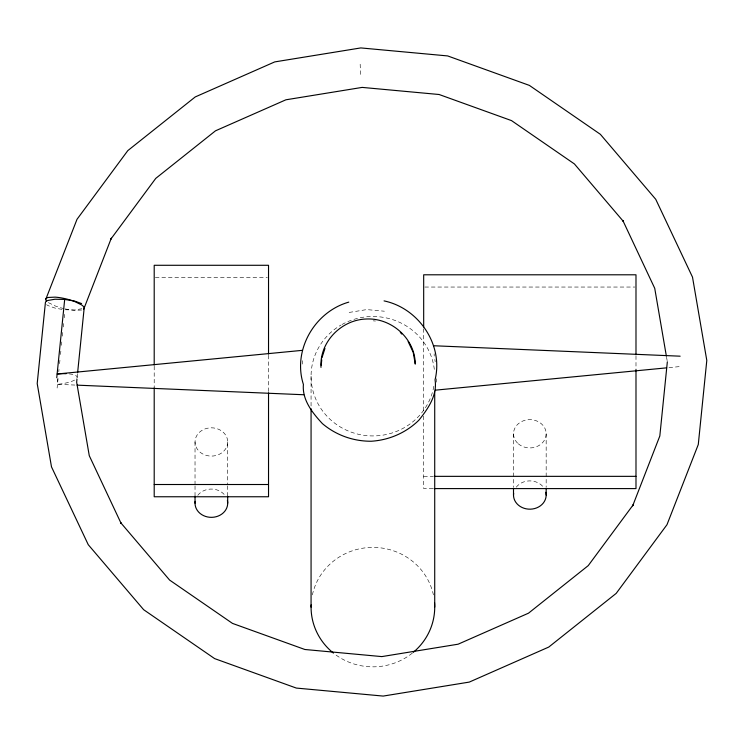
<?xml version="1.0" encoding="UTF-8"?>
<svg xmlns="http://www.w3.org/2000/svg" width="744" height="744" viewBox="0 0 744 744"><rect width="100%" height="100%" fill="white"/><g stroke="black" fill="none" stroke-linecap="round" stroke-linejoin="round"><path stroke-width="0.56" stroke-dasharray="3.72 2.79" d="M57.111 388.043L58.069 378.584M58.767 371.702L58.999 369.405M59.576 363.667L59.929 360.226M60.506 354.497L60.859 351.047M61.436 345.318L61.789 341.877M62.366 336.139L62.831 331.545M63.296 326.96L63.649 323.519M64.226 317.781L64.579 314.34M77.162 377.245L77.506 373.786M302.231 364.104L302.576 360.673M436.226 382.165L436.57 378.743M81.821 308.723L74.753 309.96L65.044 309.755M349.141 312.443L366.699 309.588L384.416 311.215M81.682 310.025L74.716 310.35A19.567 4.892 13.5 0 1 65.128 308.899M668.949 367.629L680.509 366.513M155.357 277.531L267.366 277.531M424.833 287.044L634.827 287.044M423.68 476.346L432.962 476.346M432.962 488.594L423.68 488.594L423.68 416.119M57.288 378.584L57.483 384.323L74.828 385.057M373.218 320.831L375.441 321.036M62.012 309.365L55.279 308.165L48.081 305.617A20.274 5.199 5.8 0 1 46.621 304.668M48.388 302.622L55.484 306.072A19.567 4.892 13.5 0 0 64.124 308.676M434.812 359.473L435.203 361.733M666.568 357.278L667.154 360.663M434.152 353.791L434.226 356.078M360.17 64.198L360.533 74.512M635.99 355.883L635.99 369.777M546.17 433.789L546.17 486.948M513.5 433.789L513.5 486.948M423.68 328.746L423.68 411.478M311.066 376.213L311.066 406.382M268.528 355.251L268.528 391.716M227.692 441.955A16.331 14.145 0 0 1 203.196 454.203A16.331 14.145 0 0 1 203.196 429.707A16.331 14.145 0 0 1 227.692 441.955L227.692 484.707M227.692 485.869L227.692 496.267M195.03 441.955L195.03 484.707M195.03 485.869L195.03 496.267M154.203 366.197L154.203 387.075M412.353 653.102A61.826 59.715 0 0 1 334.344 653.809M312.378 594.902A61.826 59.715 0 0 1 372.893 547.398A61.826 59.715 0 0 1 433.417 594.902M433.845 386.229A61.826 59.715 0 0 1 338.055 425.549A61.826 59.715 0 0 1 340.994 325.063M341.98 324.496A61.826 59.715 0 0 1 434.338 369.536M69.248 373.907A19.948 5.152 -5.8 0 1 76.53 378.649M74.586 380.082A19.948 5.152 -5.8 0 1 57.483 384.323M516.252 487.181A16.331 14.145 0 0 1 543.976 487.962M197.783 495.346A16.331 14.145 0 0 1 224.948 495.346M518.289 443.787A16.331 14.145 0 0 0 545.612 437.453A16.331 14.145 0 0 0 525.608 420.127A16.331 14.145 0 0 0 518.289 443.787"/><path stroke-width="1.12" d="M56.749 377.719L64.681 299.432L74.447 301.022L81.635 303.571M76.958 379.226L76.66 382.202L89.271 455.691L121.151 523.478L120.528 522.483L169.613 580.078L232.491 623.398L304.873 649.493L381.821 656.599L458.099 644.202L528.51 613.177L588.244 565.617L633.246 504.776L632.698 505.808L659.826 435.984L667.34 361.798M77.627 372.632L84.174 308.016L111.302 238.192L110.754 239.224L155.756 178.383L215.49 130.823L285.901 99.798L362.179 87.401L439.127 94.507L511.509 120.602L574.387 163.922L623.472 221.517L622.849 220.522L654.729 288.309L666.373 356.144M348.778 302.129C314.61 311.801 292.383 350.201 303.403 384.434C301.999 399.891 312.526 412.967 322.431 423.643C336.074 435.221 353.428 441.359 371.293 441.238C389.131 440.113 406.01 432.785 418.807 420.276C427.949 408.93 437.537 395.157 435.054 379.831C443.666 344.909 418.816 308.165 384.053 300.892M321.213 365.239L321.752 359.854M321.966 357.706L324.942 348.462M45.719 299.469L77.023 219.285L127.81 150.613L195.244 96.934L274.713 61.91L360.812 47.923L447.674 55.93L529.375 85.393L600.343 134.292L655.743 199.299L692.506 277.131L706.8 360.431L698.281 444.531L666.977 524.715L616.19 593.386L548.756 647.066L469.287 682.09L383.188 696.077L296.326 688.07L214.625 658.607L143.657 609.708L88.257 544.701L51.494 466.869L37.2 383.569L45.384 302.799A20.274 5.199 5.8 0 1 47.904 300.455L54.963 299.228L64.681 299.432M302.213 350.359L57.121 374A19.948 5.152 -5.8 0 1 66.16 373.693M435.417 390.154L666.633 367.852M434.115 476.346L635.99 476.346M154.203 484.511L268.528 484.511M434.115 488.594L635.99 488.594L635.99 369.777M433.873 345.755L680.146 356.19M77.144 385.15L303.766 394.748M400.328 332.391L401.741 334.056M408.14 341.561L413.236 352.377L415.254 364.104C415.124 338.669 391.549 317.846 366.494 318.999C341.422 319.604 319.343 342.007 320.99 367.387M635.99 354.721L635.99 274.796L423.68 274.796L423.68 326.923M546.17 488.101L546.17 495.03M513.5 488.101L513.5 495.03M434.719 391.298L434.719 607.123M311.066 408.707L311.066 607.123M268.528 354.088L268.528 265.283L154.203 265.283L154.203 365.044M268.528 392.879L268.528 496.76L154.203 496.76L154.203 387.726M227.692 496.267L227.692 503.204M195.03 496.267L195.03 503.204M434.552 602.677A61.826 59.715 0 0 1 413.236 652.376M333.442 653.102A61.826 59.715 0 0 1 311.113 604.9M46.426 300.948A20.125 5.031 13.5 0 1 48.202 297.461L55.177 297.135A19.567 4.892 13.5 0 1 74.4 301.413L81.505 304.863A20.125 5.031 13.5 0 1 83.561 309.206M545.854 492.268A16.331 14.145 0 0 1 530.37 509.175A16.331 14.145 0 0 1 513.639 493.188M227.385 500.433A16.331 14.145 0 0 1 211.9 517.34A16.331 14.145 0 0 1 195.17 501.354"/></g></svg>
